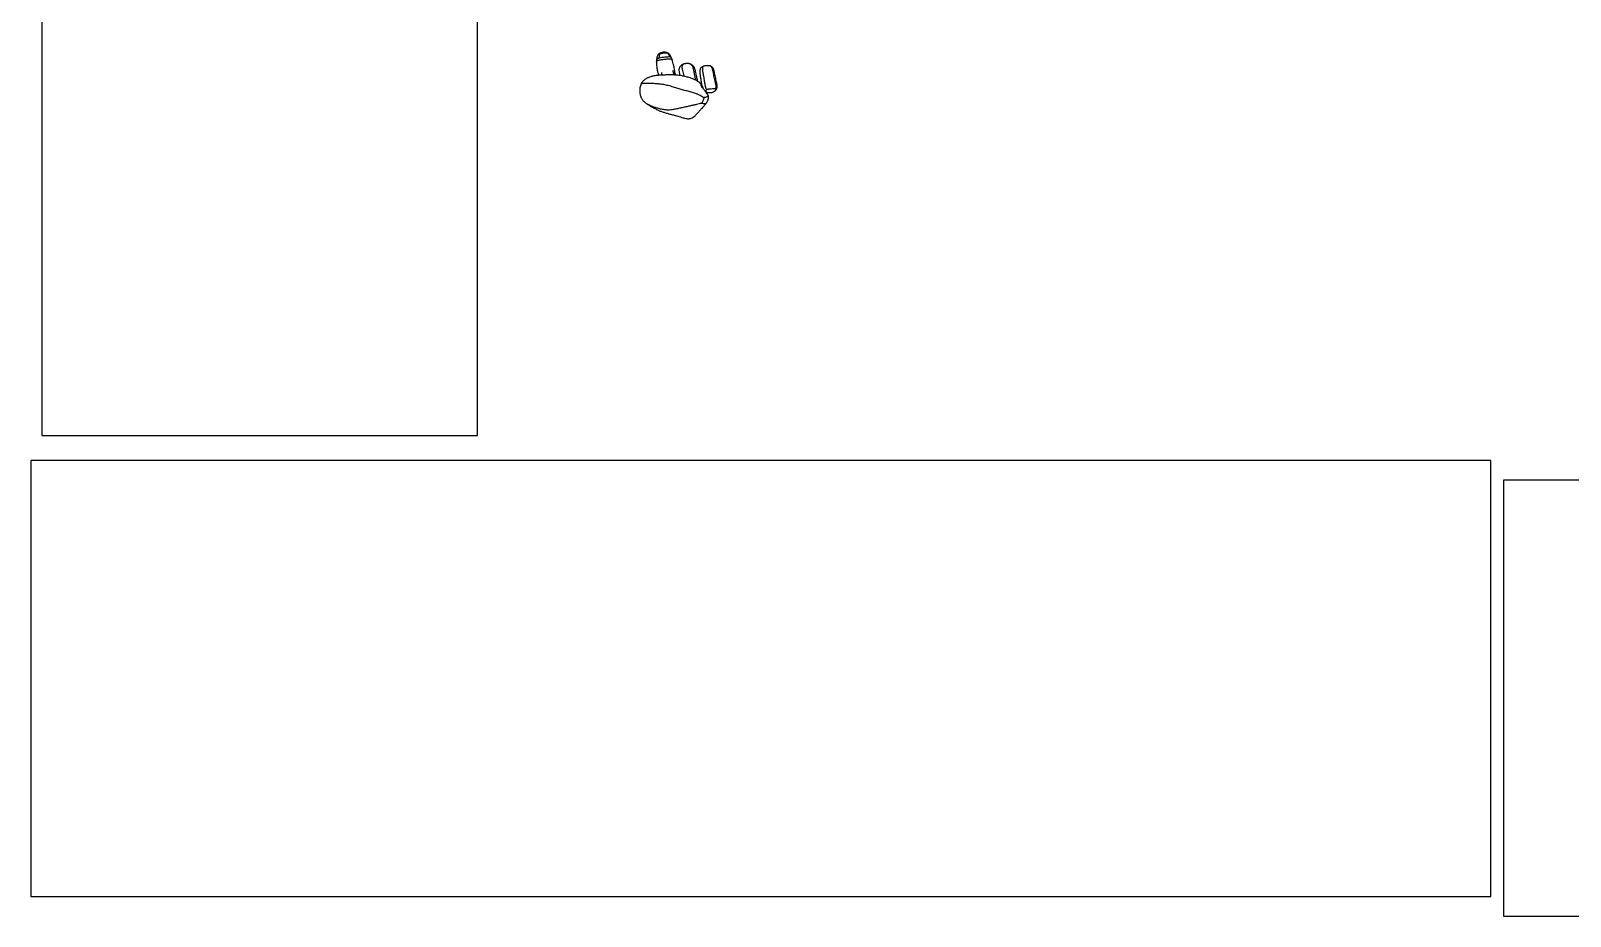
# Model space of a CAD drawing. Header units: inches. Extents: x -978 to -2, y 48 to 749.
# Drawn here: x -204.7 to -134.1, y 374.2 to 414.8 of the extents above; entities that cross this region are included whole.
import ezdxf

# ---------------------------------------------------------------- set-up
doc = ezdxf.new("R2010")
doc.units = ezdxf.units.IN
doc.header["$MEASUREMENT"] = 0

msp = doc.modelspace()

# ---------------------------------------------------------------- linework, layer by layer
at = {"color": 7, "linetype": 'Continuous', "lineweight": 25}
for p, q in [((-204.205, 463.248), (-204.205, 396.248)), ((-184.205, 396.248), (-184.205, 463.248)), ((-173.718, 412.003), (-173.729, 412.01)), ((-173.725, 412.007), (-173.718, 412.003)), ((-173.658, 411.584), (-173.649, 411.6)), ((-174.13, 411.015), (-174.118, 411.029)), ((-204.205, 396.248), (-184.205, 396.248)), ((-137.706, 395.096), (-204.706, 395.096)), ((-204.706, 395.096), (-204.706, 375.096)), ((-137.706, 375.096), (-137.706, 395.096)), ((-70.127, 394.19), (-137.127, 394.19)), ((-137.127, 394.19), (-137.127, 374.19)), ((-204.706, 375.096), (-137.706, 375.096)), ((-137.127, 374.19), (-70.127, 374.19))]:
    msp.add_line(p, q, dxfattribs=at)
at = {"color": 8, "linetype": 'Continuous', "lineweight": 25}
for p, q in [((-174.655, 413.295), (-174.665, 413.296)), ((-174.642, 413.299), (-174.655, 413.295)), ((-174.129, 411.018), (-174.141, 411.005))]:
    msp.add_line(p, q, dxfattribs=at)
at = {"color": 7, "linetype": 'Continuous', "lineweight": 25}
for points, knots in [([(-175.99, 413.412), (-175.991, 413.371), (-175.993, 413.288), (-175.983, 413.166), (-175.967, 413.06), (-175.951, 412.97), (-175.933, 412.886), (-175.919, 412.819), (-175.903, 412.779), (-175.9, 412.771)], [0, 0, 0, 0, 0.186754, 0.381578, 0.563543, 0.685465, 0.804547, 0.961147, 1, 1, 1, 1]), ([(-175.989, 413.411), (-175.989, 413.413), (-175.99, 413.421), (-175.982, 413.433), (-175.965, 413.446), (-175.938, 413.457), (-175.905, 413.467), (-175.852, 413.479), (-175.778, 413.491), (-175.688, 413.504), (-175.599, 413.515), (-175.511, 413.524), (-175.426, 413.531), (-175.362, 413.534), (-175.323, 413.532), (-175.303, 413.528), (-175.293, 413.523), (-175.292, 413.518), (-175.292, 413.517)], [0, 0, 0, 0, 0.014425, 0.063032, 0.111643, 0.160259, 0.20888, 0.257509, 0.354583, 0.451877, 0.549229, 0.646579, 0.743861, 0.840869, 0.889481, 0.938087, 0.986692, 1, 1, 1, 1]), ([(-175.986, 413.511), (-175.987, 413.494), (-175.989, 413.461), (-175.99, 413.428), (-175.99, 413.412)], [0, 0, 0, 0, 0.502958, 1, 1, 1, 1]), ([(-175.88, 413.765), (-175.894, 413.753), (-175.925, 413.726), (-175.957, 413.668), (-175.979, 413.596), (-175.984, 413.541), (-175.986, 413.512)], [0, 0, 0, 0, 0.200781, 0.426785, 0.689042, 1, 1, 1, 1]), ([(-175.489, 413.81), (-175.519, 413.818), (-175.583, 413.837), (-175.685, 413.83), (-175.789, 413.814), (-175.85, 413.781), (-175.88, 413.765)], [0, 0, 0, 0, 0.226876, 0.485419, 0.753095, 1, 1, 1, 1]), ([(-175.867, 413.563), (-175.868, 413.592), (-175.867, 413.649), (-175.855, 413.71), (-175.842, 413.742), (-175.835, 413.755), (-175.832, 413.76), (-175.831, 413.762)], [0, 0, 0, 0, 1, 2, 2.5, 2.75, 3, 3, 3, 3]), ([(-175.831, 413.762), (-175.828, 413.762), (-175.82, 413.765), (-175.797, 413.772), (-175.747, 413.785), (-175.659, 413.797), (-175.577, 413.803), (-175.531, 413.801), (-175.51, 413.798), (-175.503, 413.797), (-175.501, 413.797)], [0, 0, 0, 0, 0.25, 0.5, 1, 2, 3, 3.5, 3.75, 4, 4, 4, 4]), ([(-175.501, 413.797), (-175.499, 413.796), (-175.494, 413.792), (-175.48, 413.78), (-175.454, 413.753), (-175.418, 413.697), (-175.393, 413.644), (-175.383, 413.617)], [0, 0, 0, 0, 0.25, 0.5, 1, 2, 3, 3, 3, 3]), ([(-175.325, 413.604), (-175.344, 413.646), (-175.373, 413.708), (-175.432, 413.777), (-175.47, 413.799), (-175.489, 413.81)], [0, 0, 0, 0, 0.5209042, 0.7650295, 1, 1, 1, 1]), ([(-175.291, 413.517), (-175.296, 413.529), (-175.306, 413.559), (-175.318, 413.588), (-175.325, 413.604)], [0, 0, 0, 0, 0.4329795, 1, 1, 1, 1]), ([(-175.159, 412.901), (-175.158, 412.92), (-175.156, 412.97), (-175.17, 413.059), (-175.192, 413.174), (-175.223, 413.298), (-175.255, 413.415), (-175.28, 413.486), (-175.291, 413.518)], [0, 0, 0, 0, 0.088955, 0.22919, 0.425151, 0.648883, 0.838913, 1, 1, 1, 1]), ([(-174.735, 413.294), (-174.756, 413.287), (-174.797, 413.272), (-174.851, 413.236), (-174.891, 413.196), (-174.927, 413.149), (-174.955, 413.097), (-174.967, 413.028), (-174.958, 412.947), (-174.941, 412.856), (-174.93, 412.792), (-174.925, 412.763)], [0, 0, 0, 0, 0.107034, 0.207807, 0.296027, 0.368767, 0.482752, 0.566614, 0.687701, 0.858763, 1, 1, 1, 1]), ([(-174.518, 413.312), (-174.534, 413.313), (-174.568, 413.317), (-174.627, 413.313), (-174.684, 413.306), (-174.719, 413.298), (-174.735, 413.294)], [0, 0, 0, 0, 0.243507, 0.505058, 0.77325, 1, 1, 1, 1]), ([(-174.104, 412.492), (-174.109, 412.517), (-174.127, 412.605), (-174.155, 412.735), (-174.184, 412.875), (-174.208, 412.979), (-174.23, 413.061), (-174.253, 413.121), (-174.282, 413.17), (-174.329, 413.22), (-174.39, 413.262), (-174.457, 413.296), (-174.497, 413.306), (-174.518, 413.312)], [0, 0, 0, 0, 0.080539, 0.275521, 0.408023, 0.521631, 0.604728, 0.665656, 0.715224, 0.774239, 0.873566, 0.935712, 1, 1, 1, 1]), ([(-174.011, 412.421), (-174.039, 412.444), (-174.095, 412.49), (-174.184, 412.54), (-174.265, 412.58), (-174.366, 412.623), (-174.5, 412.671), (-174.662, 412.716), (-174.82, 412.748), (-174.965, 412.77), (-175.101, 412.782), (-175.22, 412.788), (-175.327, 412.79), (-175.441, 412.79), (-175.579, 412.786), (-175.739, 412.781), (-175.906, 412.773), (-176.076, 412.754), (-176.234, 412.718), (-176.353, 412.675), (-176.441, 412.633), (-176.499, 412.6), (-176.555, 412.56), (-176.606, 412.515), (-176.658, 412.456), (-176.685, 412.406), (-176.7, 412.38)], [0, 0, 0, 0, 0.037169, 0.076182, 0.105947, 0.133546, 0.194038, 0.257963, 0.309265, 0.359627, 0.407781, 0.448253, 0.481837, 0.520238, 0.568484, 0.627855, 0.690929, 0.744747, 0.802566, 0.852327, 0.873311, 0.900956, 0.920505, 0.943414, 0.969693, 1, 1, 1, 1]), ([(-175.122, 412.783), (-175.125, 412.793), (-175.135, 412.83), (-175.148, 412.883), (-175.169, 412.921), (-175.174, 412.932)], [0, 0, 0, 0, 0.210465, 0.788583, 1, 1, 1, 1]), ([(-173.838, 413.188), (-173.859, 413.181), (-173.896, 413.167), (-173.94, 413.135), (-173.969, 413.101), (-173.991, 413.058), (-174.003, 413.009), (-174.012, 412.936), (-174.004, 412.839), (-173.988, 412.735), (-173.974, 412.639), (-173.963, 412.564), (-173.95, 412.483), (-173.938, 412.405), (-173.93, 412.351), (-173.926, 412.33)], [0, 0, 0, 0, 0.066129, 0.120978, 0.165155, 0.201481, 0.265723, 0.319592, 0.427886, 0.575906, 0.66158, 0.744982, 0.823805, 0.928393, 1, 1, 1, 1]), ([(-173.545, 413.205), (-173.567, 413.208), (-173.612, 413.215), (-173.691, 413.213), (-173.77, 413.205), (-173.817, 413.194), (-173.839, 413.188)], [0, 0, 0, 0, 0.244813, 0.51193, 0.772304, 1, 1, 1, 1]), ([(-173.317, 412.052), (-173.302, 412.065), (-173.275, 412.091), (-173.245, 412.135), (-173.225, 412.174), (-173.213, 412.213), (-173.206, 412.257), (-173.208, 412.31), (-173.221, 412.375), (-173.244, 412.463), (-173.268, 412.572), (-173.292, 412.695), (-173.315, 412.809), (-173.334, 412.906), (-173.351, 412.979), (-173.371, 413.039), (-173.404, 413.101), (-173.446, 413.154), (-173.497, 413.191), (-173.529, 413.2), (-173.546, 413.206)], [0, 0, 0, 0, 0.044519, 0.083731, 0.115791, 0.140764, 0.175827, 0.218971, 0.269912, 0.339785, 0.440695, 0.538457, 0.635701, 0.715414, 0.77098, 0.813694, 0.862019, 0.924838, 0.960949, 1, 1, 1, 1]), ([(-173.278, 412.168), (-173.275, 412.174), (-173.268, 412.189), (-173.257, 412.226), (-173.257, 412.278), (-173.267, 412.339), (-173.281, 412.403), (-173.3, 412.479), (-173.322, 412.575), (-173.346, 412.69), (-173.37, 412.81), (-173.39, 412.911), (-173.406, 412.983), (-173.418, 413.03), (-173.432, 413.071), (-173.451, 413.113), (-173.476, 413.16), (-173.509, 413.192), (-173.535, 413.204), (-173.545, 413.205), (-173.545, 413.205)], [0, 0, 0, 0, 0.01673, 0.040284, 0.096718, 0.149905, 0.205207, 0.271142, 0.357484, 0.467094, 0.582835, 0.683998, 0.74206, 0.785143, 0.81957, 0.868401, 0.921265, 0.973073, 0.998594, 1, 1, 1, 1]), ([(-176.699, 412.38), (-176.712, 412.351), (-176.736, 412.293), (-176.758, 412.182), (-176.765, 412.075), (-176.758, 411.978), (-176.749, 411.915), (-176.737, 411.853), (-176.721, 411.801), (-176.702, 411.754), (-176.681, 411.712), (-176.649, 411.66), (-176.599, 411.598), (-176.526, 411.526), (-176.463, 411.479), (-176.428, 411.454)], [0, 0, 0, 0, 0.088548, 0.171168, 0.311133, 0.382397, 0.438351, 0.488535, 0.555274, 0.586345, 0.629465, 0.690629, 0.771579, 0.874097, 1, 1, 1, 1]), ([(-173.892, 412.204), (-173.906, 412.228), (-173.935, 412.275), (-173.949, 412.338), (-173.973, 412.39), (-174.005, 412.418), (-174.021, 412.432)], [0, 0, 0, 0, 0.242574, 0.494859, 0.747678, 1, 1, 1, 1]), ([(-173.839, 412.136), (-173.84, 412.137), (-173.845, 412.159), (-173.858, 412.202), (-173.882, 412.261), (-173.917, 412.32), (-173.957, 412.372), (-173.993, 412.41), (-174.018, 412.429), (-174.021, 412.431)], [0, 0, 0, 0, 0.012182, 0.202526, 0.441223, 0.587566, 0.759545, 0.967039, 1, 1, 1, 1]), ([(-173.654, 411.901), (-173.674, 411.93), (-173.719, 411.996), (-173.783, 412.071), (-173.83, 412.127), (-173.861, 412.165), (-173.884, 412.193), (-173.891, 412.204), (-173.894, 412.208)], [0, 0, 0, 0, 0.207098, 0.465014, 0.600594, 0.742058, 0.889836, 1, 1, 1, 1]), ([(-173.612, 411.818), (-173.613, 411.818), (-173.614, 411.817), (-173.619, 411.813), (-173.635, 411.805), (-173.68, 411.788), (-173.736, 411.763), (-173.785, 411.752), (-173.812, 411.747), (-173.823, 411.745), (-173.827, 411.744)], [0, 0, 0, 0, 0.25, 0.5, 1, 2, 3, 3.5, 3.75, 4, 4, 4, 4]), ([(-173.726, 412.005), (-173.711, 411.999), (-173.672, 411.984), (-173.601, 411.977), (-173.51, 411.982), (-173.426, 411.996), (-173.358, 412.022), (-173.33, 412.042), (-173.317, 412.052)], [0, 0, 0, 0, 0.111462, 0.292283, 0.488569, 0.750764, 0.876183, 1, 1, 1, 1]), ([(-173.278, 412.168), (-173.281, 412.168), (-173.289, 412.165), (-173.312, 412.16), (-173.37, 412.151), (-173.488, 412.14), (-173.603, 412.129), (-173.664, 412.127), (-173.691, 412.128), (-173.701, 412.128), (-173.703, 412.129)], [0, 0, 0, 0, 0.25, 0.5, 1, 2, 3, 3.5, 3.75, 4, 4, 4, 4]), ([(-173.612, 411.818), (-173.615, 411.827), (-173.621, 411.844), (-173.634, 411.869), (-173.649, 411.895), (-173.671, 411.929), (-173.689, 411.953), (-173.702, 411.969)], [0, 0, 0, 0, 0.160576, 0.336084, 0.500852, 0.666021, 1, 1, 1, 1]), ([(-173.612, 411.816), (-173.612, 411.819), (-173.613, 411.823), (-173.616, 411.828), (-173.617, 411.83)], [0, 0, 0, 0, 0.673867, 1, 1, 1, 1]), ([(-173.604, 411.788), (-173.604, 411.789), (-173.605, 411.8), (-173.609, 411.81), (-173.612, 411.818)], [0, 0, 0, 0, 0.1509, 1, 1, 1, 1]), ([(-176.43, 411.455), (-176.389, 411.428), (-176.316, 411.38), (-176.206, 411.316), (-176.115, 411.267), (-176.031, 411.225), (-175.945, 411.185), (-175.844, 411.142), (-175.726, 411.097), (-175.581, 411.05), (-175.427, 411.007), (-175.291, 410.971), (-175.186, 410.943), (-175.101, 410.92), (-175.004, 410.892), (-174.896, 410.861), (-174.795, 410.83), (-174.698, 410.803), (-174.617, 410.786), (-174.539, 410.778), (-174.471, 410.781), (-174.396, 410.801), (-174.311, 410.848), (-174.22, 410.922), (-174.161, 410.983), (-174.13, 411.015)], [0, 0, 0, 0, 0.067693, 0.122257, 0.163646, 0.200787, 0.240654, 0.280902, 0.334147, 0.389894, 0.454642, 0.515481, 0.549247, 0.578927, 0.618254, 0.668137, 0.712532, 0.743516, 0.784497, 0.807694, 0.833923, 0.865166, 0.902651, 0.947813, 1, 1, 1, 1]), ([(-173.725, 411.485), (-173.727, 411.481), (-173.733, 411.471), (-173.752, 411.445), (-173.788, 411.402), (-173.846, 411.336), (-173.921, 411.251), (-174.008, 411.151), (-174.078, 411.07), (-174.12, 411.027), (-174.129, 411.018)], [0, 0, 0, 0, 0.0324623, 0.0799991, 0.2009264, 0.3513841, 0.5298971, 0.7325146, 0.94223, 1, 1, 1, 1]), ([(-173.827, 411.744), (-173.827, 411.742), (-173.826, 411.731), (-173.828, 411.706), (-173.839, 411.656), (-173.871, 411.592), (-173.888, 411.54), (-173.912, 411.511), (-173.927, 411.497), (-173.933, 411.491), (-173.935, 411.49)], [0, 0, 0, 0, 0.25, 0.5, 1, 2, 3, 3.5, 3.75, 4, 4, 4, 4]), ([(-173.935, 411.49), (-173.933, 411.49), (-173.924, 411.489), (-173.905, 411.488), (-173.872, 411.487), (-173.838, 411.484), (-173.777, 411.482), (-173.744, 411.482), (-173.73, 411.484), (-173.726, 411.485), (-173.725, 411.485)], [0, 0, 0, 0, 0.25, 0.5, 1, 2, 3, 3.5, 3.75, 4, 4, 4, 4]), ([(-173.725, 411.485), (-173.703, 411.511), (-173.672, 411.547), (-173.655, 411.591), (-173.649, 411.603)], [0, 0, 0, 0, 0.7173657, 1, 1, 1, 1]), ([(-173.648, 411.601), (-173.642, 411.615), (-173.633, 411.634), (-173.621, 411.667), (-173.613, 411.69), (-173.607, 411.713), (-173.6, 411.746), (-173.602, 411.771), (-173.604, 411.788)], [0, 0, 0, 0, 0.288671, 0.399886, 0.502794, 0.609896, 0.728638, 1, 1, 1, 1])]:
    msp.add_open_spline(points, degree=3, knots=knots, dxfattribs=at)
at = {"color": 8, "linetype": 'Continuous', "lineweight": 25}
for points, knots in [([(-175.985, 413.511), (-175.985, 413.512), (-175.986, 413.52), (-175.975, 413.53), (-175.951, 413.542), (-175.915, 413.553), (-175.883, 413.56), (-175.867, 413.563)], [0, 0, 0, 0, 0.0814, 0.298184, 0.520352, 0.752458, 1, 1, 1, 1]), ([(-175.831, 413.762), (-175.839, 413.764), (-175.857, 413.77), (-175.874, 413.77), (-175.879, 413.765), (-175.879, 413.765)], [0, 0, 0, 0, 0.410323, 0.916009, 1, 1, 1, 1]), ([(-175.49, 413.808), (-175.49, 413.808), (-175.491, 413.808), (-175.497, 413.801), (-175.501, 413.797)], [0, 0, 0, 0, 0.474859, 1, 1, 1, 1]), ([(-175.326, 413.604), (-175.327, 413.606), (-175.33, 413.612), (-175.349, 413.616), (-175.371, 413.616), (-175.383, 413.617)], [0, 0, 0, 0, 0.254278, 0.617353, 1, 1, 1, 1]), ([(-174.735, 413.294), (-174.747, 413.289), (-174.774, 413.276), (-174.802, 413.238), (-174.823, 413.193), (-174.831, 413.14), (-174.82, 413.074), (-174.8, 412.983), (-174.776, 412.867), (-174.759, 412.779), (-174.751, 412.733)], [0, 0, 0, 0, 0.085656, 0.184456, 0.284577, 0.374837, 0.471404, 0.605061, 0.793519, 1, 1, 1, 1]), ([(-174.196, 412.545), (-174.201, 412.571), (-174.214, 412.648), (-174.238, 412.774), (-174.266, 412.916), (-174.292, 413.036), (-174.315, 413.128), (-174.344, 413.193), (-174.386, 413.241), (-174.436, 413.278), (-174.481, 413.304), (-174.51, 413.308), (-174.519, 413.309)], [0, 0, 0, 0, 0.085335, 0.256254, 0.424733, 0.567719, 0.669422, 0.744026, 0.815029, 0.893361, 0.970282, 1, 1, 1, 1]), ([(-175.771, 412.908), (-175.771, 412.908), (-175.77, 412.895), (-175.764, 412.865), (-175.756, 412.823), (-175.75, 412.793), (-175.747, 412.78)], [0, 0, 0, 0, 0.003983, 0.295499, 0.701241, 1, 1, 1, 1]), ([(-175.182, 412.786), (-175.184, 412.791), (-175.193, 412.825), (-175.206, 412.875), (-175.223, 412.933), (-175.233, 412.965), (-175.239, 412.978), (-175.24, 412.98)], [0, 0, 0, 0, 0.078183, 0.516912, 0.780342, 0.970007, 1, 1, 1, 1]), ([(-173.838, 413.187), (-173.842, 413.186), (-173.853, 413.183), (-173.872, 413.167), (-173.887, 413.131), (-173.892, 413.081), (-173.892, 413.037), (-173.888, 412.994), (-173.88, 412.946), (-173.868, 412.875), (-173.851, 412.78), (-173.831, 412.667), (-173.811, 412.556), (-173.794, 412.46), (-173.78, 412.378), (-173.766, 412.305), (-173.752, 412.235), (-173.734, 412.181), (-173.716, 412.147), (-173.707, 412.134), (-173.703, 412.129)], [0, 0, 0, 0, 0.01308, 0.037568, 0.088084, 0.140428, 0.189563, 0.224495, 0.268053, 0.326312, 0.41969, 0.526526, 0.630295, 0.715647, 0.781187, 0.846893, 0.907505, 0.96208, 0.984413, 1, 1, 1, 1]), ([(-173.827, 411.744), (-173.832, 411.749), (-173.847, 411.759), (-173.886, 411.785), (-173.954, 411.825), (-174.052, 411.878), (-174.187, 411.937), (-174.355, 411.989), (-174.55, 412.04), (-174.754, 412.091), (-174.96, 412.151), (-175.177, 412.219), (-175.397, 412.285), (-175.614, 412.337), (-175.816, 412.367), (-176.019, 412.386), (-176.21, 412.397), (-176.378, 412.401), (-176.513, 412.4), (-176.61, 412.395), (-176.68, 412.389), (-176.692, 412.383), (-176.697, 412.38)], [0, 0, 0, 0, 0.005888, 0.014907, 0.039071, 0.070187, 0.106966, 0.16358, 0.226148, 0.291008, 0.354891, 0.416354, 0.491372, 0.562006, 0.635013, 0.695164, 0.758421, 0.823048, 0.871724, 0.918939, 0.963258, 1, 1, 1, 1]), ([(-173.703, 412.129), (-173.708, 412.122), (-173.718, 412.106), (-173.732, 412.074), (-173.736, 412.041), (-173.734, 412.011), (-173.727, 412.008), (-173.725, 412.007)], [0, 0, 0, 0, 0.103253, 0.244865, 0.575292, 0.908255, 1, 1, 1, 1]), ([(-173.318, 412.053), (-173.308, 412.062), (-173.287, 412.083), (-173.268, 412.117), (-173.269, 412.148), (-173.276, 412.162), (-173.278, 412.168)], [0, 0, 0, 0, 0.329218, 0.71909, 0.882611, 1, 1, 1, 1]), ([(-173.935, 411.49), (-173.942, 411.488), (-173.978, 411.477), (-174.054, 411.457), (-174.171, 411.429), (-174.316, 411.396), (-174.477, 411.36), (-174.646, 411.323), (-174.814, 411.286), (-174.983, 411.249), (-175.149, 411.211), (-175.315, 411.182), (-175.478, 411.174), (-175.643, 411.191), (-175.809, 411.224), (-175.969, 411.267), (-176.116, 411.313), (-176.246, 411.362), (-176.344, 411.407), (-176.403, 411.436), (-176.425, 411.453), (-176.429, 411.456)], [0, 0, 0, 0, 0.0072877, 0.035138, 0.0753714, 0.1258875, 0.18417, 0.2468229, 0.3097461, 0.3687209, 0.4325813, 0.4898913, 0.5472352, 0.6103469, 0.6779187, 0.7463658, 0.8126584, 0.8768488, 0.9400874, 0.9875855, 1, 1, 1, 1])]:
    msp.add_open_spline(points, degree=3, knots=knots, dxfattribs=at)
at = {"color": 7, "linetype": 'Continuous', "lineweight": 25}
msp.add_open_spline([(-175.383, 413.617), (-175.408, 413.617), (-175.477, 413.613), (-175.61, 413.601), (-175.75, 413.583), (-175.833, 413.57), (-175.867, 413.563)], degree=3, dxfattribs=at)

doc.saveas('drawing.dxf')
